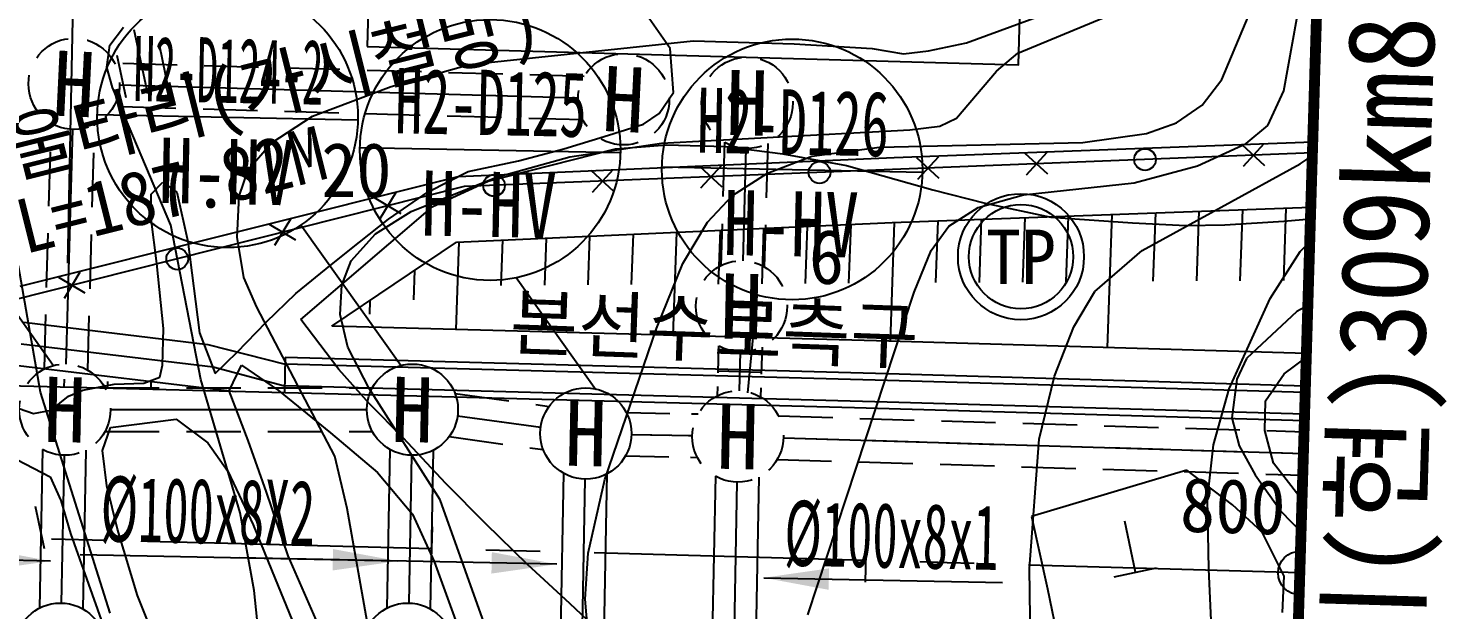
# Model space of a CAD drawing. Header units: millimetres. Extents: x 13158 to 13954, y 1103 to 1807.
# Drawn here: x 13839 to 13904.4, y 1467.9 to 1494.6 of the extents above; entities that cross this region are included whole.
import ezdxf
from ezdxf.enums import TextEntityAlignment as Align
from ezdxf.xclip import XClip

# ---------------------------------------------------------------- set-up
doc = ezdxf.new("R2010")
doc.units = ezdxf.units.MM
doc.header["$LTSCALE"] = 10
doc.header["$MEASUREMENT"] = 0
doc.header["$XCLIPFRAME"] = 2
for name, pattern in [('A-CENTR01', [2, 1.25, -0.25, 0.25, -0.25]), ('CENTER', [2, 1.25, -0.25, 0.25, -0.25]), ('HIDDEN', [0.375, 0.25, -0.125])]:
    doc.linetypes.add(name, pattern=pattern)
for name, color, linetype in [('ET-DSTA', 3, 'Continuous'), ('TN-MACL', 6, 'A-CENTR01'), ('TN-MANH', 4, 'Continuous'), ('TN-TABL-LIN1', 4, 'Continuous'), ('TT-COMM-SYMB', 3, 'Continuous'), ('TT-TEXT', 3, 'Continuous'), ('TZ-BASE', 253, 'Continuous'), ('TZ-CABL', 4, 'Continuous')]:
    doc.layers.add(name, color=color, linetype=linetype)
doc.layers.add('TX-PAPR', color=2, linetype='Continuous', plot=False)
doc.styles.add('HANA', font='GulimChe.ttf')
doc.styles.get("Standard").update_dxf_attribs({"font": 'GulimChe.ttf'})
doc.linetypes.add('XXO_LINE', pattern='A,2.5,["X",Standard,S=1,R=0,X=-1,Y=-0.5],5,["X",Standard,S=1,R=0,X=-1,Y=-0.5],5,-0.5,[133,GulimChe.ttf,S=0.5,R=0,X=-0.5,Y=0],-0.5,2.5', length=16)
doc.linetypes.add('ZIGZAG', pattern='A,0.0001,-0.2,[131,ltypeshp.shx,S=0.2,R=0,X=-0.2,Y=0],-0.4,[131,ltypeshp.shx,S=0.2,R=180,X=0.2,Y=0],-0.2', length=0.8001)
doc.dimstyles.get("Standard").update_dxf_attribs({"dimtxt": 0.18, "dimasz": 0.18, "dimexe": 0.18, "dimexo": 0.0625, "dimgap": 0.09, "dimtad": 0, "dimtih": 1, "dimtoh": 1, "dimdec": 4, "dimzin": 0, "dimdsep": 46, "dimtxsty": 'Standard', "dimcen": 0.09, "dimadec": 0, "dimazin": 0, "dimtfac": 1, "dimtdec": 4, "dimtofl": 0, "dimtmove": 0, "dimatfit": 3, "dimfxl": 0, "dimtolj": 1, "dimtzin": 0, "dimarcsym": 0})

# ---------------------------------------------------------------- blocks, each defined once
blk = doc.blocks.new('JD-SFSG5YJF567')
at = {"layer": 'TZ-BASE'}
for p, q in [((586.931, 23.931, -50), (595.038, 27.286, -50)), ((584.568, 24.402, -51), (589.958, 26.394, -51)), ((570.92, 24.14, -50.976), (569.942, 25.519, -50.976)), ((596.322, 22.71, -49), (597.73, 26.064, -49)), ((599.178, 22.192, -48), (599.779, 25.506, -48)), ((545.113, 24.285, -52), (545.743, 25.122, -52)), ((546.226, 25.006, -53.484), (546.842, 22.07, -53.484)), ((544.977, 23.281, -52), (545.113, 24.285, -52)), ((547.821, 22.275, -53.484), (547.41, 24.232, -53.484)), ((561.669, 23.396, -51), (571.976, 24.494, -51)), ((571.976, 24.494, -51), (576.619, 24.347, -51)), ((576.619, 24.347, -51), (580.214, 24.133, -51)), ((582.816, 24.034, -51), (584.568, 24.402, -51)), ((545.863, 21.864, -53.484), (545.453, 23.822, -53.484)), ((571.07, 22.114, -50.976), (570.92, 24.14, -50.976)), ((580.214, 24.133, -51), (581.661, 23.899, -51)), ((581.661, 23.899, -51), (582.816, 24.034, -51)), ((585.947, 23.091, -50), (586.931, 23.931, -50)), ((545.232, 22.342, -52), (544.977, 23.281, -52)), ((558.063, 22.389, -51), (561.669, 23.396, -51)), ((584.102, 20.932, -50), (585.947, 23.091, -50)), ((547.922, 16.015, -52), (545.232, 22.342, -52)), ((554.445, 21.021, -51), (558.063, 22.389, -51)), ((595.416, 21.533, -49), (596.322, 22.71, -49)), ((570.403, 21.142, -50.976), (571.07, 22.114, -50.976)), ((598.435, 20.587, -48), (599.178, 22.192, -48)), ((552.545, 19.774, -51), (554.445, 21.021, -51)), ((569.692, 20.654, -50.976), (570.403, 21.142, -50.976)), ((583.33, 20.569, -50), (584.102, 20.932, -50)), ((594.224, 20.725, -49), (595.416, 21.533, -49)), ((568.079, 20.156, -50.976), (569.692, 20.654, -50.976)), ((570.524, 19.776, -50), (581.948, 20.394, -50)), ((581.948, 20.394, -50), (583.33, 20.569, -50)), ((592.856, 20.228, -49), (594.224, 20.725, -49)), ((597.432, 19.761, -48), (598.435, 20.587, -48)), ((551.477, 18.549, -51), (552.545, 19.774, -51)), ((566.014, 19.527, -50.976), (568.079, 20.156, -50.976)), ((566.3, 19.157, -50), (570.524, 19.776, -50)), ((568.405, 19.521, -48.342), (570.768, 19.706, -48.342)), ((570.768, 19.706, -48.342), (573.468, 19.633, -48.342)), ((573.468, 19.633, -48.342), (576.103, 19.292, -48.342)), ((577.441, 19.18, -49), (580.56, 19.594, -49)), ((580.56, 19.594, -49), (589.923, 19.806, -49)), ((581.227, 19.128), (600.505, 19.836)), ((581.227, 19.128), (600.505, 19.836)), ((589.923, 19.806, -49), (592.856, 20.228, -49)), ((595.191, 18.744, -48), (597.432, 19.761, -48)), ((598.296, 18.745), (597.258, 19.705)), ((598.257, 19.745), (597.297, 18.706)), ((561.159, 18.252), (581.227, 19.128)), ((561.159, 18.252), (581.227, 19.128)), ((561.609, 18.482, -50.976), (563.934, 18.963, -50.976)), ((562.537, 18.029, -48.342), (568.405, 19.521, -48.342)), ((562.926, 18.219, -50), (566.3, 19.157, -50)), ((563.934, 18.963, -50.976), (566.014, 19.527, -50.976)), ((575.397, 18.401, -49), (577.441, 19.18, -49)), ((576.103, 19.292, -48.342), (579.038, 18.759, -48.342)), ((583.308, 18.151), (582.269, 19.111)), ((583.268, 19.151), (582.309, 18.112)), ((588.304, 18.349), (587.265, 19.309)), ((588.265, 19.349), (587.305, 18.31)), ((599.933, 18.824, -47), (600.486, 19.2, -47)), ((551.073, 17.348, -51), (551.477, 18.549, -51)), ((559.771, 17.542, -50.976), (561.609, 18.482, -50.976)), ((568.32, 17.557), (567.281, 18.517)), ((568.28, 18.556), (567.321, 17.518)), ((573.316, 17.755), (572.277, 18.715)), ((573.276, 18.754), (572.317, 17.716)), ((573.783, 17.37, -49), (575.397, 18.401, -49)), ((579.038, 18.759, -48.342), (583.014, 17.638, -48.342)), ((592.287, 17.955, -48), (595.191, 18.744, -48)), ((592.654, 14.845, -47), (599.933, 18.824, -47)), ((540.992, 13.206), (561.159, 18.252)), ((540.992, 13.206), (561.159, 18.252)), ((547.011, 17.428, -50.976), (547.561, 17.992, -50.976)), ((547.561, 17.992, -50.976), (548.193, 17.521, -50.976)), ((558.992, 16.641, -50), (562.926, 18.219, -50)), ((559.989, 16.873, -48.342), (562.537, 18.029, -48.342)), ((583.014, 17.638, -48.342), (585.418, 17.023, -48.342)), ((587.185, 17.403, -48), (592.287, 17.955, -48)), ((547.024, 16.294, -50.976), (547.011, 17.428, -50.976)), ((548.193, 17.521, -50.976), (548.701, 15.257, -50.976)), ((550.972, 15.456, -51), (551.073, 17.348, -51)), ((558.522, 16.536), (557.308, 17.262)), ((558.278, 17.506), (557.552, 16.292)), ((557.949, 16.285, -50.976), (559.771, 17.542, -50.976)), ((572.639, 16.147, -49), (573.783, 17.37, -49)), ((585.1, 16.82, -48), (587.185, 17.403, -48)), ((585.418, 17.023, -48.342), (588.448, 16.378, -48.342)), ((553.903, 11.666, -48.342), (559.989, 16.873, -48.342)), ((557.341, 15.616, -50), (558.992, 16.641, -50)), ((581.14, 16.13), (600.415, 16.838)), ((583.741, 15.964, -48), (585.1, 16.82, -48)), ((587.245, 16.354), (587.141, 13.388)), ((588.448, 16.378, -48.342), (592.201, 16.113, -48.342)), ((589.249, 16.428), (589.143, 13.401)), ((591.253, 16.501), (591.038, 10.37)), ((593.257, 16.575), (593.146, 13.427)), ((595.26, 16.648), (595.148, 13.44)), ((597.264, 16.722), (597.15, 13.453)), ((599.268, 16.796), (599.151, 13.466)), ((547.276, 14.24, -50.976), (547.024, 16.294, -50.976)), ((549.308, 8.907, -52), (547.922, 16.015, -52)), ((553.673, 15.316), (552.46, 16.041)), ((553.429, 16.285), (552.704, 15.072)), ((556.604, 15.221, -50.976), (557.949, 16.285, -50.976)), ((561.077, 15.233, -255), (581.14, 16.13, -255)), ((571.212, 15.686), (571.045, 10.931)), ((571.492, 14.24, -49), (572.639, 16.147, -49)), ((573.216, 15.775), (573.129, 13.298)), ((575.221, 15.865), (575.131, 13.311)), ((577.225, 15.955), (577.133, 13.324)), ((579.229, 16.044), (579.134, 13.337)), ((581.234, 16.133), (581.042, 10.66)), ((582.929, 14.849, -48), (583.741, 15.964, -48)), ((583.238, 16.207), (583.138, 13.363)), ((585.241, 16.28), (585.139, 13.375)), ((592.201, 16.113, -48.342), (594.666, 15.996, -48.342)), ((594.666, 15.996, -48.342), (596.45, 16.019, -48.342)), ((596.45, 16.019, -48.342), (599.17, 16.196, -48.342)), ((599.17, 16.196, -48.342), (600.399, 16.297, -48.342)), ((548.701, 15.257, -50.976), (549.24, 11.06, -50.976)), ((551.29, 13.595, -51), (550.972, 15.456, -51)), ((555.324, 14.192, -50.976), (556.604, 15.221, -50.976)), ((555.33, 11.357, -255), (561.077, 15.233, -255)), ((556.233, 14.369, -50), (557.341, 15.616, -50)), ((561.19, 15.238), (561.048, 11.202)), ((563.194, 15.327), (563.121, 13.233)), ((565.199, 15.417), (565.123, 13.246)), ((567.203, 15.507), (567.124, 13.259)), ((569.207, 15.596), (569.126, 13.272)), ((599.933, 14.803, -46), (600.368, 15.262, -46)), ((555.796, 13.248, -50), (556.233, 14.369, -50)), ((582.156, 12.925, -48), (582.929, 14.849, -48)), ((590.477, 12.957, -47), (592.654, 14.845, -47)), ((598.546, 12.633, -46), (599.933, 14.803, -46)), ((541.919, 8.319, -53), (540.912, 14.137, -53)), ((543.732, 13.844), (543.006, 12.63)), ((547.578, 11.259, -50.976), (547.276, 14.24, -50.976)), ((553.686, 12.857, -50.976), (555.324, 14.192, -50.976)), ((559.143, 13.928), (559.095, 12.568)), ((570.284, 11.254, -49), (571.492, 14.24, -49)), ((543.976, 12.874), (542.762, 13.6)), ((551.876, 12.23, -51), (551.29, 13.595, -51)), ((555.719, 11.892, -50), (555.796, 13.248, -50)), ((552.32, 11.543, -50.976), (553.686, 12.857, -50.976)), ((557.093, 12.546), (557.071, 11.917)), ((577.255, -1.923, -48), (582.156, 12.925, -48)), ((589.501, 11.323, -47), (590.477, 12.957, -47)), ((596.658, 8.474, -46), (598.546, 12.633, -46)), ((555.473, 5.374, -51), (551.876, 12.23, -51)), ((556.07, 10.391, -50), (555.719, 11.892, -50)), ((599.774, 12.036, -48.342), (597.46, 9.876, -48.342)), ((600.279, 12.307, -48.342), (599.774, 12.036, -48.342)), ((541.152, 11.541), (549.627, 10.521)), ((547.544, 9.563, -50.976), (547.578, 11.259, -50.976)), ((550.97, 10.164, -50.976), (552.32, 11.543, -50.976)), ((555.665, 9.362, -48.342), (553.903, 11.666, -48.342)), ((580.981, 10.662), (555.33, 11.357)), ((567.9, 4.31, -49), (570.284, 11.254, -49)), ((588.607, 9.066, -47), (589.501, 11.323, -47)), ((541.026, 10.549), (549.866, 9.485)), ((549.24, 11.06, -50.976), (549.967, 9.176, -50.976)), ((549.627, 10.521, -255), (553.183, 9.614)), ((600.213, 10.103), (580.981, 10.662)), ((549.967, 9.176, -50.976), (550.97, 10.164, -50.976)), ((553.191, 9.914), (553.15, 8.299, -255)), ((580.939, 9.163), (553.191, 9.914)), ((557.061, 8.487, -50), (556.07, 10.391, -50)), ((597.46, 9.876, -48.342), (597.005, 8.928, -48.342)), ((599.184, 9.169, -44.162), (600.208, 9.918, -44.162)), ((540.9, 9.557), (550.88, 8.356)), ((547.416, 9.007, -50.976), (547.544, 9.563, -50.976)), ((549.866, 9.485, -255), (553.158, 8.615)), ((550.616, 8.39, -50.976), (551.172, 9.561, -50.976)), ((551.172, 9.561, -50.976), (552.88, 8.394, -50.976)), ((580.93, 8.863), (553.183, 9.614)), ((557.067, 7.78, -48.342), (555.665, 9.362, -48.342)), ((600.168, 8.603), (580.939, 9.163)), ((598.327, 7.918, -44.162), (599.184, 9.169, -44.162)), ((543.013, 8.553, -255), (543.019, 8.915, -255)), ((543.866, 8.415, -50.976), (545.314, 8.696, -50.976)), ((545.013, 8.503, -255), (545.017, 8.807, -255)), ((545.314, 8.696, -50.976), (546.68, 8.731, -50.976)), ((546.68, 8.731, -50.976), (547.416, 9.007, -50.976)), ((547.012, 8.453, -255), (547.018, 8.821, -255)), ((551.121, 2.764, -52), (549.308, 8.907, -52)), ((580.902, 7.863), (553.158, 8.615)), ((600.159, 8.303), (580.93, 8.863)), ((587.909, 6.156, -47), (588.607, 9.066, -47)), ((597.005, 8.928, -48.342), (596.775, 7.142, -48.342)), ((539.843, 7.947, -50.976), (541.597, 7.342, -50.976)), ((545.135, -1.841, -53), (541.919, 8.319, -53)), ((542.405, 7.487, -50.976), (543.214, 8.134, -50.976)), ((543.214, 8.134, -50.976), (543.866, 8.415, -50.976)), ((551.477, 6.097, -50.976), (550.616, 8.39, -50.976)), ((552.88, 8.394, -50.976), (555.281, 6.458, -50.976)), ((560.33, 3.369, -50), (557.061, 8.487, -50)), ((600.129, 7.304), (580.902, 7.863)), ((595.931, 5.901, -46), (596.658, 8.474, -46)), ((598.3, 6.557, -44.162), (598.327, 7.918, -44.162)), ((541.597, 7.342, -50.976), (542.405, 7.487, -50.976)), ((558.618, 6.227, -48.342), (557.067, 7.78, -48.342)), ((544.771, 5.636, -51.875), (545.151, 6.696, -51.875)), ((545.151, 6.696, -51.875), (548.161, 7.08, -51.875)), ((548.161, 7.08, -51.875), (549.624, 5.996, -51.875)), ((596.775, 7.142, -48.342), (597.111, 5.857, -48.342)), ((598.702, 5.056, -44.162), (598.3, 6.557, -44.162)), ((549.624, 5.996, -51.875), (550.545, 4.684, -51.875)), ((552.332, 3.72, -50.976), (551.477, 6.097, -50.976)), ((555.281, 6.458, -50.976), (557.439, 4.625, -50.976)), ((560.584, 4.116, -48.342), (558.618, 6.227, -48.342)), ((587.47, 0.209, -47), (587.909, 6.156, -47)), ((595.666, 3.419, -46), (595.931, 5.901, -46)), ((544.973, 4.005, -51.875), (544.771, 5.636, -51.875)), ((556.042, 2.962, -51), (555.473, 5.374, -51)), ((597.111, 5.857, -48.342), (597.861, 4.517, -48.342)), ((540.837, 5.223, -53.38), (542.366, 4.427, -53.38)), ((550.545, 4.684, -51.875), (551.707, 2.219, -51.875)), ((557.439, 4.625, -50.976), (559.044, 2.711, -50.976)), ((594.714, 4.727, -45.954), (587.557, 2.604, -45.954)), ((596.808, 3.13, -45.954), (594.714, 4.727, -45.954)), ((599.859, 3.557, -44.162), (598.702, 5.056, -44.162)), ((542.366, 4.427, -53.38), (542.864, 3.338, -53.38)), ((545.461, 2.016, -51.875), (544.973, 4.005, -51.875)), ((562.426, 2.268, -48.342), (560.584, 4.116, -48.342)), ((567.133, 0.909, -49), (567.9, 4.31, -49)), ((597.861, 4.517, -48.342), (599.045, 2.827, -48.342)), ((542.864, 3.338, -53.38), (543.306, 1.814, -53.38)), ((553.33, 0.787, -50.976), (552.332, 3.72, -50.976)), ((562.654, -3.166, -50), (560.33, 3.369, -50)), ((595.726, 0.176, -46), (595.666, 3.419, -46)), ((600.013, 3.422, -44.162), (599.859, 3.557, -44.162)), ((542.101, 1.111, -53.484), (541.69, 3.068, -53.484)), ((551.767, -0.804, -52), (551.121, 2.764, -52)), ((557.756, -6.662, -51), (556.042, 2.962, -51)), ((559.044, 2.711, -50.976), (560.041, 0.533, -50.976)), ((598.174, 1.886, -45.954), (596.808, 3.13, -45.954)), ((599.045, 2.827, -48.342), (599.966, 1.875, -48.342)), ((546.387, -1.038, -51.875), (545.461, 2.016, -51.875)), ((551.707, 2.219, -51.875), (552.72, -0.275, -51.875)), ((559.952, 2.12), (559.9, 0.12)), ((564.35, 0.391, -48.342), (562.426, 2.268, -48.342)), ((587.557, 2.604, -45.954), (588.292, -0.727, -45.954)), ((592.339, 0.034, -45.974), (591.846, 2.382, -45.974)), ((543.306, 1.814, -53.38), (544.722, -2.16, -53.38)), ((579.946, 1.58), (579.89, -0.42)), ((599.182, -0.146, -45.954), (598.174, 1.886, -45.954)), ((554.833, -2.65, -50.976), (553.33, 0.787, -50.976)), ((567.003, -1.209, -49), (567.133, 0.909, -49)), ((599.94, 1), (599.88, -1)), ((560.041, 0.533, -50.976), (561.67, -3.92, -50.976)), ((566.3, -1.403, -48.342), (564.35, 0.391, -48.342)), ((587.522, -4.609, -47), (587.47, 0.209, -47)), ((591.361, -0.172, -45.974), (593.318, 0.239, -45.974)), ((596.409, -15.375, -46), (595.726, 0.176, -46)), ((552.72, -0.275, -51.875), (553.49, -2.142, -51.875)), ((599.109, -1.818, -45.954), (599.182, -0.146, -45.954)), ((547.641, -4.181, -51.875), (546.387, -1.038, -51.875)), ((552.793, -10.684, -52), (551.767, -0.804, -52)), ((567.219, -3.697, -49), (567.003, -1.209, -49)), ((588.292, -0.727, -45.954), (589.076, -4.503, -45.954)), ((568.345, -3.331, -48.342), (566.3, -1.403, -48.342))]:
    blk.add_line(p, q, dxfattribs=at)
at = {"layer": 'TZ-BASE', "ltscale": 0.2}
for p, q in [((600.49, 19.333), (561.431, 17.785)), ((561.431, 17.785), (540.481, 12.51))]:
    blk.add_line(p, q, dxfattribs=at)
at = {"layer": 'TZ-BASE', "linetype": 'CENTER', "flags": 128}
blk.add_lwpolyline([(599.91, 0, 0.013001), (79.973, 2.08, 0.002), (0, 0)], format="xyb", dxfattribs=at)
at = {"layer": 'TZ-BASE'}
for centre, radius in [((592.781, 19.027), 0.5), ((562.804, 17.839), 0.5), ((577.793, 18.433), 0.5), ((548.218, 14.458), 0.5), ((599.91, 0), 1)]:
    blk.add_circle(centre, radius, dxfattribs=at)
blk.add_arc((299.955, -9995.5), 10007, 88.2811259, 88.7559398, dxfattribs=at)
at = {"layer": 'TZ-BASE', "linetype": 'XXO_LINE', "style": 'HANA'}
for s, p in [('방호울타리(가시철망)', (534.63, 16.673)), ('L=187.82M', (541.186, 14.668))]:
    blk.add_text(s, height=2.5, rotation=14.02152, dxfattribs=at).set_placement(p)
at = {"layer": 'TZ-BASE', "style": 'HANA'}
for s, rotation, p in [('본선수로측구', 357.96039, (563.497, 10.318)), ('800', 358.28113, (594.373, 1.908))]:
    blk.add_text(s, height=2.5, rotation=rotation, dxfattribs=at).set_placement(p)

msp = doc.modelspace()

# ---------------------------------------------------------------- linework, layer by layer
at = {"layer": 'ET-DSTA'}
msp.add_lwpolyline([(13854.646, 1493.802), (13884.634, 1492.963), (13885.054, 1507.957), (13855.066, 1508.797)], close=True, dxfattribs=at)
at = {"layer": 'TN-MACL', "const_width": 0.5}
msp.add_lwpolyline([(13899.844, 1544.538), (13895.345, 1394.605)], dxfattribs=at)
at = {"layer": 'TN-MANH', "linetype": 'HIDDEN', "ltscale": 0.7}
for centre in [(13841.151, 1492.08), (13866.46, 1491.371)]:
    msp.add_circle(centre, 2.1, dxfattribs=at)
at = {"layer": 'TN-TABL-LIN1', "linetype": 'ZIGZAG', "ltscale": 0.5}
msp.add_line((13840.79, 1479.187), (13841.092, 1489.98), dxfattribs=at)
for points in [[(13864.361, 1491.43), (13843.25, 1492.021)], [(13872.088, 1489.112), (13871.943, 1483.943)]]:
    msp.add_lwpolyline(points, dxfattribs=at)
at = {"layer": 'TN-TABL-LIN1', "flags": 128}
for points in [[(13839.696, 1475.261), (13839.556, 1467.956)], [(13841.695, 1475.223), (13841.556, 1467.917)], [(13855.696, 1475.261), (13855.556, 1467.956)], [(13857.695, 1475.223), (13857.556, 1467.917)], [(13863.683, 1474.166), (13863.544, 1466.86)], [(13865.683, 1474.128), (13865.543, 1466.822)], [(13870.682, 1474.026), (13870.542, 1466.72)], [(13872.681, 1473.988), (13872.542, 1466.682)]]:
    msp.add_lwpolyline(points, dxfattribs=at)
at = {"layer": 'TN-TABL-LIN1', "linetype": 'HIDDEN', "ltscale": 8}
for radius in [2.9, 2.4]:
    msp.add_circle((13884.755, 1484.128), radius, dxfattribs=at)
at = {"layer": 'TX-PAPR', "flags": 128}
msp.add_lwpolyline([(13895.344, 1394.571), (13899.845, 1544.571), (13295.434, 1544.571), (13299.935, 1394.571)], close=True, dxfattribs=at)
at = {"layer": 'TZ-BASE'}
for p, q in [((13842.222, 1490.667), (13854.22, 1490.427)), ((13854.312, 1489.159), (13866.309, 1488.919)), ((13868.221, 1488.264), (13880.218, 1488.024)), ((13840.194, 1479.118), (13835.595, 1485.586)), ((13856.194, 1479.118), (13851.595, 1485.586)), ((13865.181, 1478.003), (13861.513, 1483.161)), ((13872.18, 1477.863), (13872.608, 1482.311))]:
    msp.add_line(p, q, dxfattribs=at)
at = {"layer": 'TZ-BASE', "flags": 128}
msp.add_lwpolyline([(13840.866, 1483.837), (13841.18, 1499.536), (13853.978, 1506.368)], dxfattribs=at)
at = {"layer": 'TZ-BASE'}
for centre in [(13848.221, 1490.547), (13860.311, 1489.039), (13874.22, 1488.144)]:
    msp.add_circle(centre, 6, dxfattribs=at)
at = {"layer": 'TZ-CABL', "linetype": 'HIDDEN'}
for p, q in [((13839.783, 1478.962), (13840.099, 1490.262)), ((13841.782, 1478.906), (13842.099, 1490.206))]:
    msp.add_line(p, q, dxfattribs=at)
for points in [[(13864.642, 1492.422), (13843.025, 1493.028)], [(13864.586, 1490.423), (13842.969, 1491.028)], [(13871.096, 1489.394), (13870.937, 1483.718)], [(13873.095, 1489.338), (13872.936, 1483.662)], [(13842.577, 1478.088), (13854.884, 1478.088)], [(13858.696, 1477.828), (13863.024, 1477.234)], [(13842.831, 1477.088), (13854.631, 1477.088)], [(13858.811, 1476.803), (13862.638, 1476.278)], [(13873.592, 1476.797), (13897.79, 1476.071)], [(13842.577, 1476.088), (13854.884, 1476.088)], [(13858.424, 1475.847), (13862.753, 1475.253)], [(13873.816, 1475.79), (13897.76, 1475.071)], [(13873.533, 1474.798), (13897.73, 1474.072)]]:
    msp.add_lwpolyline(points, dxfattribs=at)
at = {"layer": 'TZ-CABL', "linetype": 'HIDDEN', "ltscale": 0.5}
for points in [[(13870.833, 1480.026), (13870.769, 1477.727)], [(13872.832, 1479.97), (13872.768, 1477.671)]]:
    msp.add_lwpolyline(points, dxfattribs=at)
at = {"layer": 'TZ-CABL', "ltscale": 0.5}
for points in [[(13871.826, 1479.744), (13871.776, 1477.952)], [(13870.801, 1478.876), (13872.8, 1478.82)]]:
    msp.add_lwpolyline(points, dxfattribs=at)
at = {"layer": 'TZ-CABL', "linetype": 'ZIGZAG', "ltscale": 0.5}
for points in [[(13842.831, 1477.088), (13854.631, 1477.088)], [(13873.816, 1475.79), (13897.76, 1475.071)], [(13840.691, 1474.989), (13840.561, 1468.19)], [(13856.691, 1474.989), (13856.561, 1468.19)], [(13864.678, 1473.893), (13864.548, 1467.095)], [(13871.677, 1473.753), (13871.547, 1466.955)]]:
    msp.add_lwpolyline(points, dxfattribs=at)
at = {"layer": 'TZ-CABL', "linetype": 'ZIGZAG', "ltscale": 0.45}
msp.add_lwpolyline([(13858.811, 1476.803), (13862.638, 1476.278)], dxfattribs=at)
at = {"layer": 'TZ-CABL', "linetype": 'HIDDEN', "ltscale": 0.8}
for points in [[(13866.584, 1476.956), (13869.89, 1476.89)], [(13866.544, 1474.956), (13869.85, 1474.89)]]:
    msp.add_lwpolyline(points, dxfattribs=at)
at = {"layer": 'TZ-CABL', "linetype": 'HIDDEN', "ltscale": 0.7}
msp.add_lwpolyline([(13866.818, 1475.951), (13869.617, 1475.895)], dxfattribs=at)
at = {"layer": 'TZ-CABL', "linetype": 'ZIGZAG', "ltscale": 0.32}
msp.add_lwpolyline([(13866.818, 1475.951), (13869.617, 1475.895)], dxfattribs=at)
at = {"layer": 'TZ-CABL', "linetype": 'HIDDEN', "ltscale": 0.7}
for centre in [(13872.147, 1491.212), (13871.885, 1481.844), (13840.731, 1477.088), (13871.717, 1475.853)]:
    msp.add_circle(centre, 2.1, dxfattribs=at)
at = {"layer": 'TZ-CABL'}
for centre in [(13856.731, 1477.088), (13864.718, 1475.993), (13840.521, 1466.09), (13856.521, 1466.09)]:
    msp.add_circle(centre, 2.1, dxfattribs=at)

# ---------------------------------------------------------------- block references
at = {"layer": 'TZ-BASE'}
ref = msp.add_blockref('JD-SFSG5YJF567', (13297.685, 1469.571), dxfattribs=at)
XClip(ref).set_block_clipping_path([(597.6593278775, -75.0000074077), (602.1606802224, 74.9999925365), (-2.2506743118, 75.0000000279), (2.2506743119, -75.0000000279)])

# ---------------------------------------------------------------- texts
at = {"layer": 'TN-MACL'}
msp.add_text('MATCH LINE 서기(현)309㎞800.00', height=4, rotation=88.28113, dxfattribs=at).set_placement((13901.047, 1469.468), align=Align.MIDDLE_CENTER)
at = {"layer": 'TN-MANH', "linetype": 'ByBlock'}
for p in [(13841.151, 1492.08), (13866.46, 1491.371)]:
    msp.add_text('H', height=3, rotation=357.2498, dxfattribs=at).set_placement(p, align=Align.MIDDLE)
at = {"layer": 'TT-COMM-SYMB'}
msp.add_text('TP', height=2.5, dxfattribs=at).set_placement((13884.755, 1484.128), align=Align.MIDDLE)
at = {"layer": 'TT-TEXT'}
for s, p in [('20', (13854.152, 1486.874)), ('6', (13875.796, 1482.876))]:
    msp.add_text(s, height=2.5, dxfattribs=at).set_placement(p, align=Align.CENTER)
at = {"layer": 'TZ-BASE'}
for s, rotation, width, p in [('H2-D124-2', 358.85408, 0.5, (13848.264, 1492.707)), ('H2-D125', 358.85408, 0.65, (13860.354, 1491.199)), ('H2-D126', 358.85408, 0.65, (13874.263, 1490.304)), ('H-HV', 358.85408, 0.8, (13848.171, 1488.048)), ('H-HV', 358.85408, 0.8, (13860.261, 1486.539)), ('H-HV', 358.85408, 0.8, (13874.17, 1485.645)), ('Ø100x8X2', 358.80226, 0.6, (13847.313, 1472.43)), ('Ø100x8x1', 358.80226, 0.6, (13878.797, 1471.31))]:
    msp.add_text(s, height=3, rotation=rotation, dxfattribs=dict(at, width=width)).set_placement(p, align=Align.MIDDLE)
at = {"layer": 'TZ-CABL', "linetype": 'ByBlock'}
for p in [(13872.147, 1491.212), (13871.885, 1481.844), (13840.731, 1477.088), (13856.731, 1477.088), (13864.718, 1475.993), (13871.717, 1475.853)]:
    msp.add_text('H', height=3, rotation=358.85408, dxfattribs=at).set_placement(p, align=Align.MIDDLE)

# ---------------------------------------------------------------- leaders
at = {"layer": 'TZ-BASE'}
for points in [[(13840.066, 1470.121), (13822.95, 1470.47)], [(13856.066, 1470.121), (13841.437, 1470.41)], [(13863.38, 1469.977), (13848.751, 1470.266)], [(13872.907, 1469.351), (13883.899, 1469.131)]]:
    msp.add_leader(points, dimstyle='Standard', override={"dimtxt": 3, "dimasz": 3, "dimexe": 2, "dimexo": 3, "dimgap": 1, "dimtad": 0, "dimtih": 0, "dimcen": 1, "dimaunit": 1, "dimadec": 8, "dimtix": 1, "dimtofl": 1, "dimtmove": 2, "dimtvp": 2}, dxfattribs=at)

doc.saveas('drawing.dxf')
